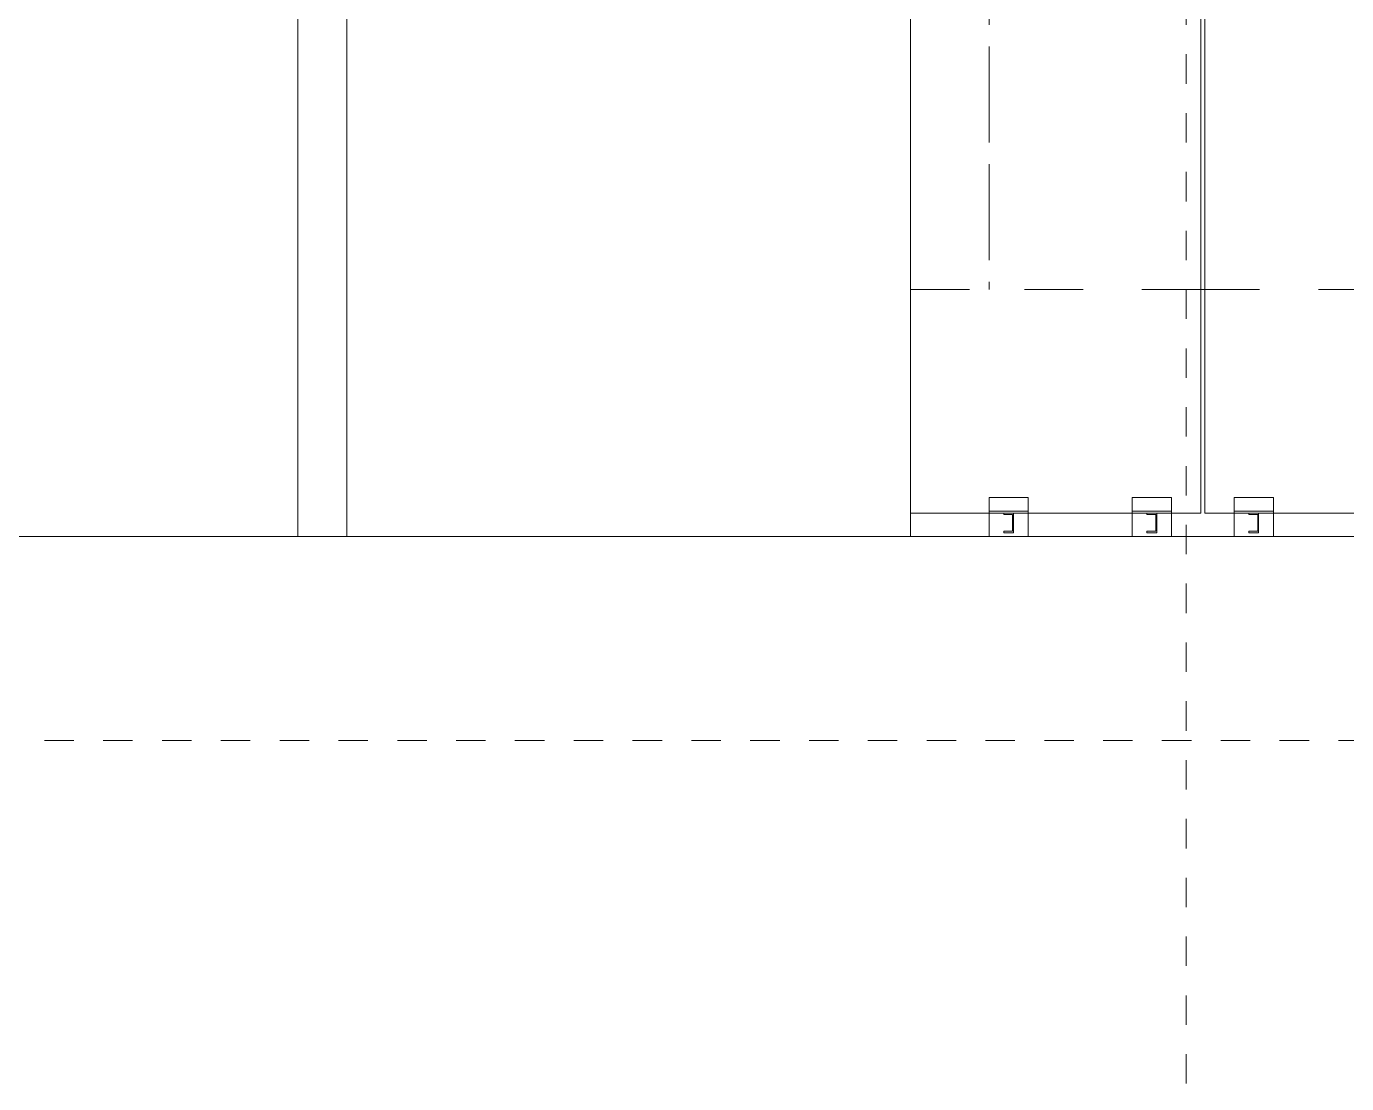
# Model space of a CAD drawing. Header units: millimetres. Extents: x 663313 to 1226001, y 1431724 to 1620898.
# Drawn here: x 663736.42 to 663743.15, y 1524728.98 to 1524734.37 of the extents above; entities that cross this region are included whole.
import ezdxf

# ---------------------------------------------------------------- set-up
doc = ezdxf.new("R2010")
doc.units = ezdxf.units.MM
for name, pattern in [('XKITLINE00', [0]), ('XKITLINE01', [4, 1, -1, 1, -1]), ('XKITLINE02', [4, 2, -2])]:
    doc.linetypes.add(name, pattern=pattern)
doc.layers.add('000 - 0_HIDE_OBJ_FRAMING_DEF_SUB', color=7, linetype='Continuous', plot=False)
doc.layers.add('Part', color=7, linetype='Continuous', lineweight=0)
doc.layers.add('S-GRID', color=7, linetype='Continuous', lineweight=9)

# ---------------------------------------------------------------- blocks, each defined once
blk = doc.blocks.new('*A2517971')
at = {"layer": 'S-GRID', "color": 7, "linetype": 'XKITLINE01', "lineweight": 0}
blk.add_line((170.447252, -8.917964), (412.473057, -8.917964), dxfattribs=at)
blk = doc.blocks.new('*A2518972')
at = {"layer": 'S-GRID', "color": 7, "linetype": 'XKITLINE01', "lineweight": 0}
blk.add_line((170.447252, -15.851297), (412.473057, -15.851297), dxfattribs=at)
blk = doc.blocks.new('*A2519973')
at = {"layer": '000 - 0_HIDE_OBJ_FRAMING_DEF_SUB', "color": 7, "linetype": 'XKITLINE00', "lineweight": 0}
blk.add_line((397.067264, -8.917964), (205.900536, -8.917964), dxfattribs=at)
blk = doc.blocks.new('*A27121166')
at = {"layer": 'Part', "color": 7, "linetype": 'XKITLINE02', "lineweight": 0}
for p, q in [((307.900593, -0.517964), (307.900572, -0.517964)), ((307.900572, -0.517964), (307.900572, -8.917964)), ((317.767257, -0.517964), (307.900572, -0.517964)), ((307.900593, -0.517964), (307.900593, -8.117964)), ((327.767257, -0.517964), (317.900591, -0.517964)), ((307.900593, -8.917964), (307.900572, -8.917964)), ((307.900572, -8.917964), (397.067252, -8.917964))]:
    blk.add_line(p, q, dxfattribs=at)
at = {"layer": 'Part', "color": 7, "linetype": 'XKITLINE00', "lineweight": 0}
for p, q in [((317.900591, -0.517964), (317.767257, -0.517964)), ((307.900593, -8.117964), (307.900593, -8.917964))]:
    blk.add_line(p, q, dxfattribs=at)
blk = doc.blocks.new('*A27301184')
at = {"layer": 'S-GRID', "color": 7, "linetype": 'XKITLINE01', "lineweight": 0}
blk.add_line((317.267259, -27.517964), (317.267259, 90.604862), dxfattribs=at)
blk = doc.blocks.new('*A27411195')
at = {"layer": '000 - 0_HIDE_OBJ_FRAMING_DEF_SUB', "color": 7, "linetype": 'XKITLINE02', "lineweight": 0}
for p, q in [((317.90058, -8.117964), (317.90058, 11.748703)), ((320.233924, -8.117964), (318.900591, -8.117964))]:
    blk.add_line(p, q, dxfattribs=at)
at = {"layer": '000 - 0_HIDE_OBJ_FRAMING_DEF_SUB', "color": 7, "linetype": 'XKITLINE00', "lineweight": 0}
for p, q in [((317.900591, -8.117964), (317.900591, 11.748703)), ((317.900591, -8.117964), (317.90058, -8.117964)), ((318.900591, -8.117964), (317.900591, -8.117964)), ((325.433924, -8.117964), (320.233924, -8.117964))]:
    blk.add_line(p, q, dxfattribs=at)
blk = doc.blocks.new('*A27421196')
at = {"layer": '000 - 0_HIDE_OBJ_FRAMING_DEF_SUB', "color": 7, "linetype": 'XKITLINE00', "lineweight": 0}
for p, q in [((317.767257, 43.148703), (307.90058, 43.148703)), ((307.900591, 11.882036), (307.900591, 43.148703)), ((317.767257, 43.148703), (317.767257, 11.882036)), ((317.767257, 11.882036), (307.90058, 11.882036)), ((317.767257, 11.748703), (307.90058, 11.748703)), ((307.900591, -8.117964), (307.900591, 11.748703)), ((317.767257, 11.748703), (317.767257, -8.117964)), ((307.900591, -8.117964), (307.90058, -8.117964)), ((310.567258, -8.117964), (307.900591, -8.117964)), ((315.433924, -8.117964), (311.900591, -8.117964)), ((317.767257, -8.117964), (316.767258, -8.117964))]:
    blk.add_line(p, q, dxfattribs=at)
at = {"layer": '000 - 0_HIDE_OBJ_FRAMING_DEF_SUB', "color": 7, "linetype": 'XKITLINE02', "lineweight": 0}
for p, q in [((307.90058, 11.882036), (307.90058, 43.148703)), ((317.767247, 11.882036), (317.767247, 43.148703)), ((307.90058, -8.117964), (307.90058, 11.748703)), ((317.767247, -8.117964), (317.767247, 11.748703)), ((311.900591, -8.117964), (310.567258, -8.117964)), ((316.767258, -8.117964), (315.433924, -8.117964))]:
    blk.add_line(p, q, dxfattribs=at)
blk = doc.blocks.new('*A27751229')
at = {"layer": 'Part', "color": 7, "linetype": 'XKITLINE02', "lineweight": 0}
for p, q in [((287.067262, -8.917981), (287.067262, 18.482036)), ((287.767257, 18.482036), (287.067262, 18.482036)), ((287.067282, 18.482036), (287.067282, 14.615369)), ((287.900591, 18.482036), (288.733949, 18.482036)), ((288.733928, -8.917981), (288.733928, 18.482036)), ((288.733949, 18.482036), (288.733949, 14.615369)), ((288.733949, -8.917981), (287.067262, -8.917981))]:
    blk.add_line(p, q, dxfattribs=at)
at = {"layer": 'Part', "color": 7, "linetype": 'XKITLINE00', "lineweight": 0}
for p, q in [((287.900591, 18.482036), (287.767257, 18.482036)), ((287.067282, 14.615369), (287.067282, -8.917981)), ((288.733949, 14.615369), (288.733949, -8.917981))]:
    blk.add_line(p, q, dxfattribs=at)
blk = doc.blocks.new('*A28181272')
at = {"layer": 'Part', "color": 7, "linetype": 'XKITLINE02', "lineweight": 0}
for p, q in [((307.900572, -0.517964), (307.900572, 18.482036)), ((307.900572, 18.482036), (307.900589, 18.482036)), ((307.900572, 18.482036), (310.567256, 18.482036)), ((307.900589, 18.482036), (307.900589, 11.882036)), ((310.567238, 18.482036), (310.567238, -0.517964)), ((310.567256, 18.482036), (310.567256, 11.882036)), ((307.900589, 11.748703), (307.900589, -0.517964)), ((310.567256, 11.748703), (310.567256, -0.517964)), ((307.900589, -0.517964), (307.900572, -0.517964)), ((307.900572, -0.517964), (310.567256, -0.517964))]:
    blk.add_line(p, q, dxfattribs=at)
at = {"layer": 'Part', "color": 7, "linetype": 'XKITLINE00', "lineweight": 0}
for p, q in [((307.900589, 11.882036), (307.900589, 11.748703)), ((310.567256, 11.882036), (310.567256, 11.748703))]:
    blk.add_line(p, q, dxfattribs=at)
blk = doc.blocks.new('*A28561310')
at = {"layer": 'Part', "color": 7, "linetype": 'XKITLINE00', "lineweight": 0}
for p, q in [((319.400536, -8.117964), (319.400523, -8.117964)), ((319.400536, -8.167964), (319.400523, -8.167964)), ((319.400536, -8.167964), (319.400536, -8.117964)), ((319.400536, -8.117964), (319.733869, -8.117964)), ((319.700536, -8.167964), (319.400536, -8.167964)), ((319.700523, -8.167964), (319.700536, -8.167964)), ((319.700536, -8.167964), (319.700536, -8.734631)), ((319.733869, -8.117964), (319.733857, -8.117964)), ((319.733869, -8.784631), (319.733869, -8.117964)), ((319.400536, -8.734631), (319.400523, -8.734631)), ((319.400536, -8.784631), (319.400523, -8.784631)), ((319.700536, -8.734631), (319.400536, -8.734631)), ((319.400536, -8.734631), (319.400536, -8.784631)), ((319.733869, -8.784631), (319.400536, -8.784631)), ((319.700536, -8.734631), (319.700523, -8.734631)), ((319.733857, -8.784631), (319.733869, -8.784631))]:
    blk.add_line(p, q, dxfattribs=at)
at = {"layer": 'Part', "color": 7, "linetype": 'XKITLINE02', "lineweight": 0}
for p, q in [((319.400523, -8.167964), (319.400523, -8.117964)), ((319.700523, -8.734631), (319.700523, -8.167964)), ((319.733857, -8.117964), (319.733857, -8.784631)), ((319.400523, -8.784631), (319.400523, -8.734631))]:
    blk.add_line(p, q, dxfattribs=at)
blk = doc.blocks.new('*A28581312')
at = {"layer": 'Part', "color": 7, "linetype": 'XKITLINE02', "lineweight": 0}
for p, q in [((320.233873, -7.584631), (318.900539, -7.584631)), ((318.900539, -7.584631), (318.900539, -8.917964)), ((318.90054, -7.584631), (318.90054, -8.117964)), ((320.233872, -7.584631), (320.233872, -8.917964)), ((320.233873, -7.584631), (320.233873, -8.117964)), ((320.233873, -8.917964), (318.900539, -8.917964))]:
    blk.add_line(p, q, dxfattribs=at)
at = {"layer": 'Part', "color": 7, "linetype": 'XKITLINE00', "lineweight": 0}
for p, q in [((318.90054, -8.117964), (318.90054, -8.917964)), ((320.233873, -8.117964), (320.233873, -8.917964))]:
    blk.add_line(p, q, dxfattribs=at)
blk = doc.blocks.new('*A28591313')
at = {"layer": 'Part', "color": 7, "linetype": 'XKITLINE00', "lineweight": 0}
for p, q in [((318.900587, -8.051297), (318.900591, -8.051297)), ((318.900591, -8.117964), (318.900591, -8.051297)), ((318.900591, -8.051297), (320.233924, -8.051297)), ((320.233921, -8.051297), (320.233924, -8.051297)), ((320.233924, -8.051297), (320.233924, -8.117964)), ((318.900587, -8.117964), (318.900591, -8.117964)), ((320.233924, -8.117964), (318.900591, -8.117964)), ((320.233921, -8.117964), (320.233924, -8.117964))]:
    blk.add_line(p, q, dxfattribs=at)
at = {"layer": 'Part', "color": 7, "linetype": 'XKITLINE02', "lineweight": 0}
for p, q in [((318.900587, -8.117964), (318.900587, -8.051297)), ((320.233921, -8.117964), (320.233921, -8.051297)), ((318.900591, -8.117964), (318.900587, -8.117964))]:
    blk.add_line(p, q, dxfattribs=at)
blk = doc.blocks.new('*A28621316')
at = {"layer": 'Part', "color": 7, "linetype": 'XKITLINE00', "lineweight": 0}
for p, q in [((311.067202, -8.117964), (311.06719, -8.117964)), ((311.067202, -8.167964), (311.06719, -8.167964)), ((311.067202, -8.167964), (311.067202, -8.117964)), ((311.067202, -8.117964), (311.400536, -8.117964)), ((311.367202, -8.167964), (311.067202, -8.167964)), ((311.36719, -8.167964), (311.367202, -8.167964)), ((311.367202, -8.167964), (311.367202, -8.734631)), ((311.400536, -8.117964), (311.400523, -8.117964)), ((311.400536, -8.784631), (311.400536, -8.117964)), ((311.067202, -8.734631), (311.06719, -8.734631)), ((311.067202, -8.784631), (311.06719, -8.784631)), ((311.367202, -8.734631), (311.067202, -8.734631)), ((311.067202, -8.734631), (311.067202, -8.784631)), ((311.400536, -8.784631), (311.067202, -8.784631)), ((311.367202, -8.734631), (311.36719, -8.734631)), ((311.400523, -8.784631), (311.400536, -8.784631))]:
    blk.add_line(p, q, dxfattribs=at)
at = {"layer": 'Part', "color": 7, "linetype": 'XKITLINE02', "lineweight": 0}
for p, q in [((311.06719, -8.167964), (311.06719, -8.117964)), ((311.36719, -8.734631), (311.36719, -8.167964)), ((311.400523, -8.117964), (311.400523, -8.784631)), ((311.06719, -8.784631), (311.06719, -8.734631))]:
    blk.add_line(p, q, dxfattribs=at)
blk = doc.blocks.new('*A28631317')
at = {"layer": 'Part', "color": 7, "linetype": 'XKITLINE00', "lineweight": 0}
for p, q in [((315.933869, -8.117964), (315.933857, -8.117964)), ((315.933869, -8.167964), (315.933857, -8.167964)), ((315.933869, -8.167964), (315.933869, -8.117964)), ((315.933869, -8.117964), (316.267202, -8.117964)), ((316.233869, -8.167964), (315.933869, -8.167964)), ((316.233857, -8.167964), (316.233869, -8.167964)), ((316.233869, -8.167964), (316.233869, -8.734631)), ((316.267202, -8.117964), (316.26719, -8.117964)), ((316.267202, -8.784631), (316.267202, -8.117964)), ((315.933869, -8.734631), (315.933857, -8.734631)), ((315.933869, -8.784631), (315.933857, -8.784631)), ((316.233869, -8.734631), (315.933869, -8.734631)), ((315.933869, -8.734631), (315.933869, -8.784631)), ((316.267202, -8.784631), (315.933869, -8.784631)), ((316.233869, -8.734631), (316.233857, -8.734631)), ((316.26719, -8.784631), (316.267202, -8.784631))]:
    blk.add_line(p, q, dxfattribs=at)
at = {"layer": 'Part', "color": 7, "linetype": 'XKITLINE02', "lineweight": 0}
for p, q in [((315.933857, -8.167964), (315.933857, -8.117964)), ((316.233857, -8.734631), (316.233857, -8.167964)), ((316.26719, -8.117964), (316.26719, -8.784631)), ((315.933857, -8.784631), (315.933857, -8.734631))]:
    blk.add_line(p, q, dxfattribs=at)
blk = doc.blocks.new('*A28641318')
at = {"layer": 'Part', "color": 7, "linetype": 'XKITLINE02', "lineweight": 0}
for p, q in [((310.567206, -7.584631), (310.567206, -8.117964)), ((311.90054, -7.584631), (310.567206, -7.584631)), ((310.567206, -7.584631), (310.567206, -8.917964)), ((311.900539, -7.584631), (311.900539, -8.917964)), ((311.90054, -7.584631), (311.90054, -8.117964)), ((311.90054, -8.917964), (310.567206, -8.917964))]:
    blk.add_line(p, q, dxfattribs=at)
at = {"layer": 'Part', "color": 7, "linetype": 'XKITLINE00', "lineweight": 0}
for p, q in [((310.567206, -8.117964), (310.567206, -8.917964)), ((311.90054, -8.117964), (311.90054, -8.917964))]:
    blk.add_line(p, q, dxfattribs=at)
blk = doc.blocks.new('*A28651319')
at = {"layer": 'Part', "color": 7, "linetype": 'XKITLINE00', "lineweight": 0}
for p, q in [((310.567254, -8.051297), (310.567258, -8.051297)), ((310.567258, -8.117964), (310.567258, -8.051297)), ((310.567258, -8.051297), (311.900591, -8.051297)), ((311.900587, -8.051297), (311.900591, -8.051297)), ((311.900591, -8.051297), (311.900591, -8.117964)), ((310.567254, -8.117964), (310.567258, -8.117964)), ((311.900591, -8.117964), (310.567258, -8.117964)), ((311.900587, -8.117964), (311.900591, -8.117964))]:
    blk.add_line(p, q, dxfattribs=at)
at = {"layer": 'Part', "color": 7, "linetype": 'XKITLINE02', "lineweight": 0}
for p, q in [((310.567254, -8.117964), (310.567254, -8.051297)), ((311.900587, -8.117964), (311.900587, -8.051297)), ((310.567258, -8.117964), (310.567254, -8.117964))]:
    blk.add_line(p, q, dxfattribs=at)
blk = doc.blocks.new('*A28661320')
at = {"layer": 'Part', "color": 7, "linetype": 'XKITLINE02', "lineweight": 0}
for p, q in [((316.767206, -7.584631), (315.433872, -7.584631)), ((315.433872, -7.584631), (315.433872, -8.917964)), ((315.433873, -7.584631), (315.433873, -8.117964)), ((316.767206, -7.584631), (316.767206, -8.117964)), ((316.767206, -7.584631), (316.767206, -8.917964)), ((316.767206, -8.917964), (315.433872, -8.917964))]:
    blk.add_line(p, q, dxfattribs=at)
at = {"layer": 'Part', "color": 7, "linetype": 'XKITLINE00', "lineweight": 0}
for p, q in [((315.433873, -8.117964), (315.433873, -8.917964)), ((316.767206, -8.117964), (316.767206, -8.917964))]:
    blk.add_line(p, q, dxfattribs=at)
blk = doc.blocks.new('*A28671321')
at = {"layer": 'Part', "color": 7, "linetype": 'XKITLINE00', "lineweight": 0}
for p, q in [((315.433921, -8.051297), (315.433924, -8.051297)), ((315.433924, -8.117964), (315.433924, -8.051297)), ((315.433924, -8.051297), (316.767258, -8.051297)), ((316.767254, -8.051297), (316.767258, -8.051297)), ((316.767258, -8.051297), (316.767258, -8.117964)), ((315.433921, -8.117964), (315.433924, -8.117964)), ((316.767258, -8.117964), (315.433924, -8.117964)), ((316.767254, -8.117964), (316.767258, -8.117964))]:
    blk.add_line(p, q, dxfattribs=at)
at = {"layer": 'Part', "color": 7, "linetype": 'XKITLINE02', "lineweight": 0}
for p, q in [((315.433921, -8.117964), (315.433921, -8.051297)), ((316.767254, -8.117964), (316.767254, -8.051297)), ((315.433924, -8.117964), (315.433921, -8.117964))]:
    blk.add_line(p, q, dxfattribs=at)

msp = doc.modelspace()

# ---------------------------------------------------------------- block references
at = {"color": 7, "lineweight": 0, "xscale": 0.15, "yscale": 0.15, "zscale": 0.15}
for name in ['*A27301184', '*A27411195', '*A27421196', '*A27751229', '*A28181272', '*A27121166', '*A2517971', '*A28641318', '*A28661320', '*A28581312', '*A28651319', '*A28621316', '*A28671321', '*A28631317', '*A28591313', '*A28561310', '*A2519973', '*A2518972']:
    msp.add_blockref(name, (663694.7436, 1524733.1057), dxfattribs=at)

doc.saveas('drawing.dxf')
